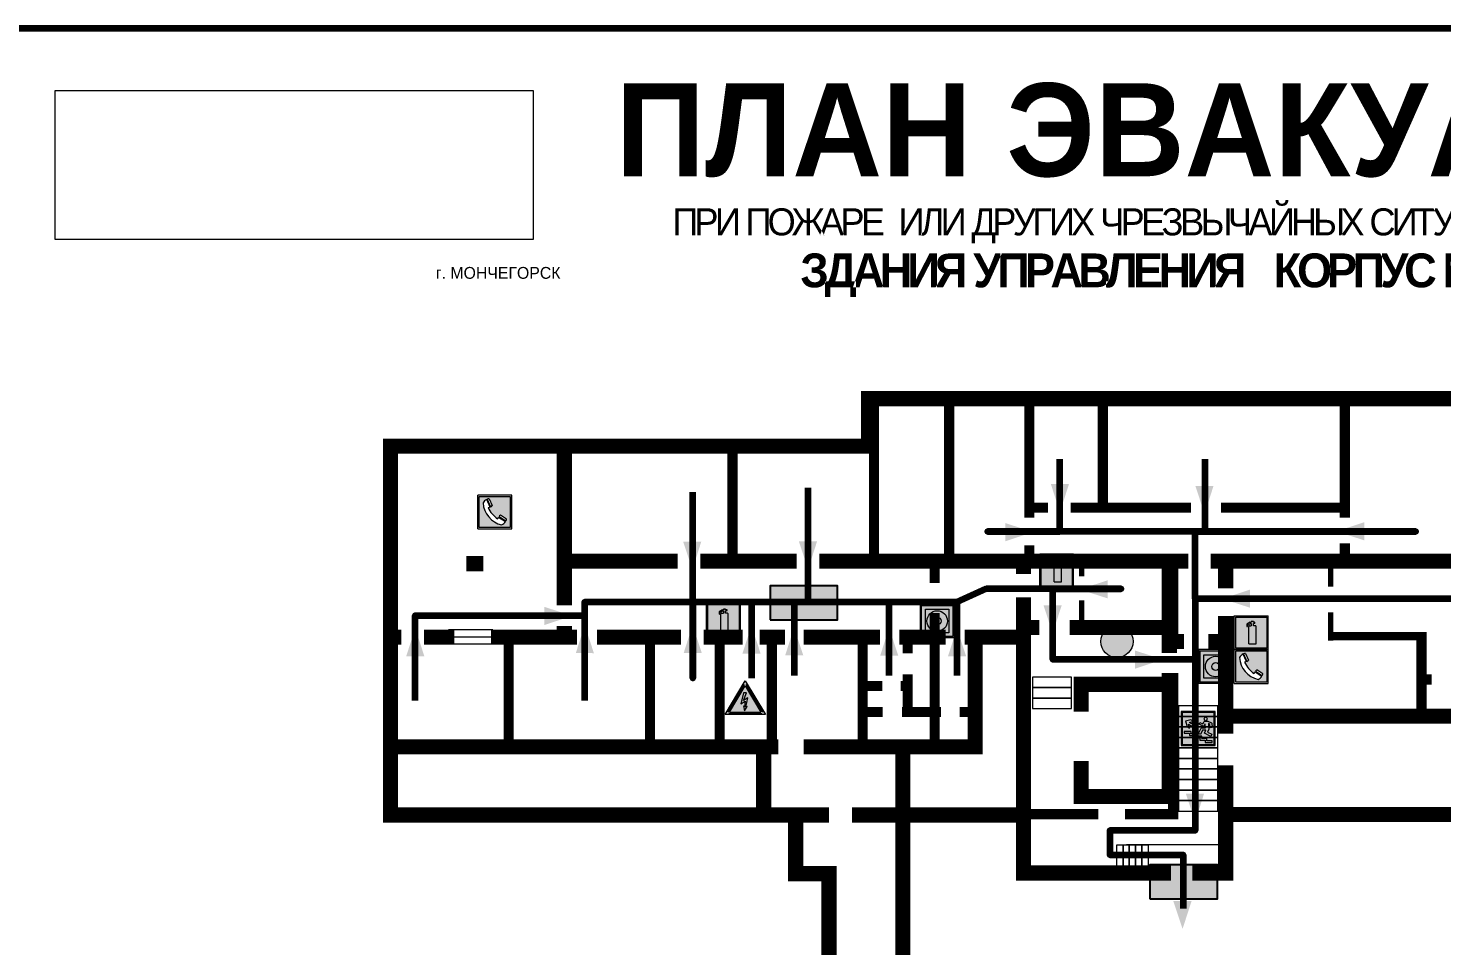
# Model space of a CAD drawing. Header units: millimetres. Extents: x 13810 to 67229, y 12374 to 21950.
# Drawn here: x 20978 to 21312.5, y 20446.6 to 20663.5 of the extents above; entities that cross this region are included whole.
import ezdxf

# ---------------------------------------------------------------- set-up
doc = ezdxf.new("R2010")
doc.units = ezdxf.units.MM
doc.layers.add('План_Штампы', color=7, linetype='Continuous')
doc.styles.add('обычный', font='arial.ttf')
picture_1 = doc.add_image_def('image1.jpg', size_in_pixel=(337, 105))

# ---------------------------------------------------------------- blocks, each defined once
blk = doc.blocks.new('A$C54414219')
at = {"true_color": 0xffffff}
h = blk.add_hatch(color=7, dxfattribs=at)
h.paths.add_polyline_path([(2.39, -9.45), (2.39, -18.3), (11.23, -18.3), (11.23, -9.45)], flags=0)
h.paths.add_polyline_path([(10.71, -13.87, -1), (2.92, -13.87, -1)], flags=0)
h.paths.add_polyline_path([(8.3, -13.87, -1), (5.33, -13.87, -1)], flags=0)
h.paths.add_polyline_path([(0.41, -7.47), (0.41, -20.27), (13.21, -20.27), (13.21, -7.47)])
h.paths.add_polyline_path([(0.92, -19.77), (12.71, -19.77), (12.71, -7.98), (0.92, -7.98)], flags=16)
h.paths.add_polyline_path([(11.23, -9.45), (11.23, -18.3), (2.39, -18.3), (2.39, -9.45)], flags=0)
at = {"lineweight": 5}
h = blk.add_hatch(color=242, dxfattribs=at)
h.paths.add_polyline_path([(12.71, -7.98), (0.92, -7.98), (0.92, -19.77), (12.71, -19.77)])
h.paths.add_polyline_path([(11.23, -18.3), (2.39, -18.3), (2.39, -9.45), (11.23, -9.45)], flags=16)
h.paths.add_polyline_path([(10.71, -13.87, -1), (2.92, -13.87, -1)], flags=0)
h.paths.add_polyline_path([(8.3, -13.87, -1), (5.33, -13.87, -1)], flags=0)
at = {"true_color": 0xffffff}
h = blk.add_hatch(color=7, dxfattribs=at)
h.paths.add_polyline_path([(2.39, -9.45), (2.39, -18.3), (11.23, -18.3), (11.23, -9.45)])
h.paths.add_polyline_path([(10.71, -13.87, -1), (2.92, -13.87, -1)], flags=16)
h.paths.add_polyline_path([(8.3, -13.87, -1), (5.33, -13.87, -1)], flags=0)
at = {"lineweight": 5}
h = blk.add_hatch(color=242, dxfattribs=at)
h.paths.add_polyline_path([(2.92, -13.87, 1), (10.71, -13.87, 1)])
h.paths.add_polyline_path([(8.3, -13.87, -1), (5.33, -13.87, -1)], flags=16)
at = {"color": 242, "lineweight": 5}
for p, q in [((0.41, -20.27), (0.41, -7.47)), ((0.41, -7.47), (13.21, -7.47)), ((0.41, -7.47), (13.21, -7.47)), ((13.21, -20.27), (13.21, -7.47)), ((0.41, -20.27), (13.21, -20.27))]:
    blk.add_line(p, q, dxfattribs=at)
for points in [[(0.92, -7.98), (12.71, -7.98), (12.71, -19.77), (0.92, -19.77)], [(2.39, -9.45), (11.23, -9.45), (11.23, -18.3), (2.39, -18.3)]]:
    blk.add_lwpolyline(points, close=True, dxfattribs=at)
for radius in [3.89, 1.49]:
    blk.add_circle((6.81, -13.87), radius, dxfattribs=at)
blk = doc.blocks.new('A$C7B8C2D5B')
at = {"lineweight": 0}
h = blk.add_hatch(color=5, dxfattribs=at)
h.dxf.hatch_style = 1
h.paths.add_polyline_path([(1.4, -3.02, 1), (-2.11, -3.02, 1)])
at = {"color": 5, "lineweight": 0}
blk.add_circle((-0.36, -3.02), 1.75, dxfattribs=at)
blk = doc.blocks.new('A$C3E6D3DDE')
at = {"lineweight": 5}
h = blk.add_hatch(color=40, dxfattribs=at)
h.paths.add_polyline_path([(24.1, 1.45), (16.46, -11.35), (31.74, -11.35)])
h.paths.add_polyline_path([(24.09, -0.46), (30.03, -10.41), (18.14, -10.41)], flags=16)
h.paths.add_polyline_path([(24.54, -3.08), (23.41, -6.02), (25.13, -5.01), (24.33, -8.5), (24.82, -8.27), (23.79, -9.86), (23.4, -8.04), (23.8, -8.43), (24.04, -6.29), (22.39, -7.25), (23.44, -3.08)], flags=0)
h = blk.add_hatch(color=256, dxfattribs=at)
h.paths.add_polyline_path([(24.37, 0.03, 0.567511), (23.82, 0.03), (17.59, -10.4, 0.582454), (17.86, -10.88), (30.32, -10.88, 0.582149), (30.6, -10.4)])
h.paths.add_polyline_path([(24.09, -0.46), (18.14, -10.41), (30.03, -10.41)], flags=16)
h.paths.add_polyline_path([(24.54, -3.08), (23.41, -6.02), (25.13, -5.01), (24.33, -8.5), (24.82, -8.27), (23.79, -9.86), (23.4, -8.04), (23.8, -8.43), (24.04, -6.29), (22.39, -7.25), (23.44, -3.08)], flags=0)
h = blk.add_hatch(color=40, dxfattribs=at)
h.paths.add_polyline_path([(24.09, -0.46), (18.14, -10.41), (30.03, -10.41)])
h.paths.add_polyline_path([(24.82, -8.27), (23.79, -9.86), (23.4, -8.04), (23.8, -8.43), (24.04, -6.29), (22.39, -7.25), (23.44, -3.08), (24.54, -3.08), (23.41, -6.02), (25.13, -5.01), (24.33, -8.5)], flags=16)
at = {"color": 40, "lineweight": 5}
for p, q in [((16.46, -11.35), (24.1, 1.45)), ((24.1, 1.45), (31.74, -11.35))]:
    blk.add_line(p, q, dxfattribs=at)
at = {"lineweight": 5}
for p, q in [((17.59, -10.4), (23.82, 0.03)), ((24.37, 0.03), (30.6, -10.4)), ((18.14, -10.41), (24.09, -0.46)), ((23.44, -3.08), (22.39, -7.25)), ((23.41, -6.02), (24.54, -3.08)), ((25.13, -5.01), (23.41, -6.02)), ((24.54, -3.08), (23.44, -3.08)), ((24.09, -0.46), (30.03, -10.41)), ((24.33, -8.5), (25.13, -5.01)), ((18.14, -10.41), (30.03, -10.41)), ((22.39, -7.25), (24.04, -6.29)), ((23.8, -8.43), (23.4, -8.04)), ((23.4, -8.04), (23.79, -9.86)), ((23.79, -9.86), (24.82, -8.27)), ((24.04, -6.29), (23.8, -8.43)), ((24.82, -8.27), (24.33, -8.5)), ((17.86, -10.88), (30.32, -10.88))]:
    blk.add_line(p, q, dxfattribs=at)
at = {"color": 50, "lineweight": 5}
blk.add_line((31.74, -11.35), (16.46, -11.35), dxfattribs=at)
blk = doc.blocks.new('A$C456E1F9C')
at = {"lineweight": 5}
h = blk.add_hatch(color=242, dxfattribs=at)
h.paths.add_polyline_path([(0.51, -1.47), (0.51, -13.26), (12.29, -13.26), (12.29, -1.47)])
h.paths.add_polyline_path([(5.42, -4.95, -0.254479), (4.78, -5.4), (3.52, -2.53, -0.209735), (4.23, -2.4)], flags=16)
h.paths.add_polyline_path([(8.53, -8.6), (10.87, -10.17), (10.54, -10.76), (8.03, -9.13, -0.192251)], flags=16)
h.paths.add_polyline_path([(4.61, -5.49, 0.005518), (3.87, -5.72, 0.128647), (7.49, -10.01, 0.00809), (7.83, -9.33), (10.47, -10.97, -0.16736), (8.99, -12.25, -0.327862), (1.95, -3.95, -0.166952), (3.36, -2.62)], flags=16)
at = {"color": 242, "lineweight": 5}
for p, q in [((0, -13.77), (0, -0.97)), ((12.8, -0.97), (0, -0.97)), ((4.61, -5.49), (3.36, -2.62)), ((3.52, -2.53), (4.78, -5.4)), ((4.23, -2.4), (5.42, -4.95)), ((12.8, -13.77), (12.8, -0.97)), ((7.83, -9.33), (10.47, -10.97)), ((8.03, -9.13), (10.54, -10.76)), ((10.81, -10.12), (8.53, -8.6)), ((10.54, -10.76), (10.8, -10.3)), ((10.8, -10.3), (10.81, -10.12)), ((0, -13.77), (12.8, -13.77))]:
    blk.add_line(p, q, dxfattribs=at)
blk.add_lwpolyline([(0.51, -1.47), (12.29, -1.47), (12.29, -13.26), (0.51, -13.26)], close=True, dxfattribs=at)
for centre, radius, start, end in [((4.59, -5.34), 2.99, 114.2845, 152.1974), ((11.12, -3.31), 9.19, 183.9915, 256.6009), ((4.02, -3.27), 0.891, 76.3284, 123.7092), ((4.68, -4.59), 0.824, 276.9621, 334.0723), ((14.98, -39.1), 35.17, 107.1487, 108.4135), ((13.86, -0.94), 11.08, 205.5536, 234.8762), ((-13.31, 0.8), 23.44, 332.5487, 334.4027), ((8.94, -9.5), 0.989, 114.4092, 157.9388), ((7.87, -9.46), 3, 291.9291, 329.9329)]:
    blk.add_arc(centre, radius, start, end, dxfattribs=at)
blk = doc.blocks.new('A$C32E8229D')
at = {"true_color": 0xffffff}
blk.add_hatch(color=7, dxfattribs=at).paths.add_polyline_path([(0, 0), (0, -8), (16, -8), (16, 0)])
h = blk.add_hatch(color=126)
h.paths.add_polyline_path([(0.2, -0.2), (15.8, -0.2), (15.8, -7.8), (0.2, -7.8)])
h.paths.add_polyline_path([(13.49, -2.05), (12.08, -2.05), (11.37, -2.63, 0.162397), (11.29, -2.84), (11.29, -3.63), (10.35, -3.63), (10.35, -4.05), (11.68, -4.05), (11.68, -3.48), (12.26, -4.28), (11.29, -5.1), (11.29, -6.78), (11.85, -6.78), (11.85, -5.44), (12.8, -4.64), (12.8, -5.94), (14.46, -5.94), (14.46, -5.39), (13.45, -5.39), (13.45, -3.97), (12.46, -2.59), (13.15, -2.59), (13.69, -3.34), (14.18, -3)], flags=16)
h.paths.add_polyline_path([(10.74, -1.82, 1), (11.8, -1.82, 1)], flags=16)
h.paths.add_polyline_path([(9.39, -3.59), (5.99, -3.59), (6.56, -3.03), (5.91, -3.03), (5.1, -3.83), (5.91, -4.64), (6.56, -4.64), (5.99, -4.09), (9.39, -4.09)], flags=16)
h.paths.add_polyline_path([(4.29, -1.08), (1.72, -1.08), (1.72, -6.6), (4.29, -6.6)], flags=16)
at = {"color": 126}
blk.add_lwpolyline([(16, -8), (0, -8), (0, 0), (16, 0)], close=True, dxfattribs=at)
blk = doc.blocks.new('A$C3AD82952')
at = {"true_color": 0xf5f5ff}
h = blk.add_hatch(color=7, dxfattribs=at)
h.dxf.hatch_style = 1
h.paths.add_polyline_path([(8.21, 8.73, 0.414214), (7.89, 9.05), (7.22, 9.05), (7.22, 9.92), (7.59, 9.92, 1), (7.57, 10.36), (7.22, 10.36), (7.22, 10.6), (6.43, 10.6), (6.43, 10.36), (6.01, 10.36), (4.74, 9.59), (4.74, 8.69), (4.98, 8.73), (4.98, 9.26), (6.12, 9.91), (6.43, 9.91), (6.43, 9.05), (5.76, 9.05, 0.414214), (5.44, 8.73), (5.44, 2.2), (8.21, 2.2)], flags=0)
h.paths.add_polyline_path([(12.8, 12.8), (0, 12.8), (0, 0), (12.8, 0)])
h.paths.add_polyline_path([(0.51, 12.29), (12.29, 12.29), (12.29, 0.51), (0.51, 0.51)], flags=16)
h.paths.add_polyline_path([(4.74, 9.59), (6.01, 10.36), (6.43, 10.36), (6.43, 10.6), (7.22, 10.6), (7.22, 10.36), (7.59, 10.36, -0.94586), (7.59, 9.92), (7.22, 9.92), (7.22, 9.05), (7.89, 9.05, -0.414214), (8.21, 8.73), (8.21, 2.2), (5.44, 2.2), (5.44, 8.73, -0.414214), (5.76, 9.05), (6.43, 9.05), (6.43, 9.91), (6.12, 9.91), (4.98, 9.26), (4.98, 8.73), (4.74, 8.69)], flags=0)
h = blk.add_hatch(color=242)
h.dxf.hatch_style = 1
h.paths.add_polyline_path([(12.29, 12.29), (0.51, 12.29), (0.51, 0.51), (12.29, 0.51)])
h.paths.add_polyline_path([(4.74, 8.69), (4.74, 9.59), (6.01, 10.36), (6.43, 10.36), (6.43, 10.6), (7.22, 10.6), (7.22, 10.36), (7.59, 10.36, -0.94586), (7.59, 9.92), (7.22, 9.92), (7.22, 9.05), (7.89, 9.05, -0.414214), (8.21, 8.73), (8.21, 2.2), (5.44, 2.2), (5.44, 8.73, -0.414214), (5.76, 9.05), (6.43, 9.05), (6.43, 9.91), (6.12, 9.91), (4.98, 9.26), (4.98, 8.73)], flags=16)
h = blk.add_hatch(color=7, dxfattribs=at)
h.dxf.hatch_style = 1
h.paths.add_polyline_path([(8.21, 8.73, 0.414214), (7.89, 9.05), (7.22, 9.05), (7.22, 9.92), (7.59, 9.92, 1), (7.57, 10.36), (7.22, 10.36), (7.22, 10.6), (6.43, 10.6), (6.43, 10.36), (6.01, 10.36), (4.74, 9.59), (4.74, 8.69), (4.98, 8.73), (4.98, 9.26), (6.12, 9.91), (6.43, 9.91), (6.43, 9.05), (5.76, 9.05, 0.414214), (5.44, 8.73), (5.44, 2.2), (8.21, 2.2)])
at = {"color": 242, "lineweight": 5}
for p, q in [((0, 0), (0, 12.8)), ((0, 12.8), (12.8, 12.8)), ((12.8, 0), (12.8, 12.8)), ((6.01, 10.36), (4.74, 9.59)), ((4.74, 9.59), (4.74, 8.69)), ((4.74, 8.69), (4.98, 8.73)), ((4.98, 9.26), (6.12, 9.91)), ((4.98, 8.73), (4.98, 9.26)), ((5.44, 2.2), (5.44, 8.73)), ((5.76, 9.05), (6.43, 9.05)), ((6.01, 10.36), (6.43, 10.36)), ((6.12, 9.91), (6.43, 9.91)), ((7.22, 10.6), (6.43, 10.6)), ((6.43, 10.6), (6.43, 10.36)), ((6.43, 9.91), (6.43, 9.05)), ((7.22, 10.36), (7.22, 10.6)), ((7.59, 10.36), (7.22, 10.36)), ((7.22, 9.05), (7.22, 9.92)), ((7.59, 9.92), (7.22, 9.92)), ((7.89, 9.05), (7.22, 9.05)), ((8.21, 2.2), (8.21, 8.73)), ((0, 0), (12.8, 0)), ((5.44, 2.2), (8.21, 2.2))]:
    blk.add_line(p, q, dxfattribs=at)
blk.add_lwpolyline([(0.51, 12.29), (12.29, 12.29), (12.29, 0.51), (0.51, 0.51)], close=True, dxfattribs=at)
for centre, radius, start, end in [((5.76, 8.73), 0.32, 90, 180), ((7.58, 10.14), 0.223, 273.1875, 86.8125), ((7.89, 8.73), 0.32, 0, 90)]:
    blk.add_arc(centre, radius, start, end, dxfattribs=at)
blk = doc.blocks.new('вверх')
at = {"lineweight": 0, "true_color": 0xffffff}
h = blk.add_hatch(color=7, dxfattribs=at)
h.dxf.hatch_style = 1
h.paths.add_polyline_path([(40999.03, -4475.37), (41000.53, -4474.51), (40999.62, -4474.22), (41000.2, -4473.88), (41001.48, -4474.22), (41001.13, -4475.49), (41000.55, -4475.82), (41000.76, -4474.91), (40999.27, -4475.77)], flags=0)
h.paths.add_polyline_path([(40998.09, -4474.5), (40998.28, -4474.89), (40997.14, -4475.43), (40996.89, -4474.92), (40996.87, -4474.87), (40996.8, -4475.75), (40997.81, -4475.85), (40998.41, -4477.11), (40997.94, -4477.33), (40997.47, -4476.34), (40996.66, -4476.28), (40997.03, -4477.06), (40995.52, -4477.78), (40995.29, -4477.28), (40996.32, -4476.79), (40996, -4476.11), (40996.09, -4474.77), (40995.72, -4474.94), (40995.64, -4475.77), (40995.2, -4475.72), (40995.3, -4474.63), (40995.33, -4474.61), (40996.23, -4474.19), (40997.09, -4474.25), (40997.37, -4474.84)], flags=0)
h.paths.add_polyline_path([(40997.14, -4473.68, -1), (40996.29, -4473.68, -1)], flags=0)
h.paths.add_polyline_path([(41000.58, -4477.58), (41000.58, -4477.03), (41001.81, -4477.03), (41001.81, -4476.6), (41000.15, -4476.6), (41000.15, -4477.16), (40998.9, -4477.16), (40998.9, -4477.72), (40997.65, -4477.72), (40997.65, -4478.27), (40996.41, -4478.27), (40996.41, -4478.82), (40995.17, -4478.82), (40995.17, -4479.25), (40995.41, -4479.25), (40996.84, -4479.25), (40996.84, -4478.69), (40998.09, -4478.69), (40998.09, -4478.13), (40999.32, -4478.13), (40999.32, -4477.58)], flags=0)
h.paths.add_polyline_path([(41002.49, -4471.94), (40994.49, -4471.94), (40994.49, -4479.94), (41002.49, -4479.94)])
h.paths.add_polyline_path([(41002.28, -4479.72), (40994.69, -4479.72), (40994.69, -4472.14), (41002.28, -4472.14)], flags=16)
h.paths.add_polyline_path([(41001.81, -4476.6), (41001.81, -4477.03), (41000.58, -4477.03), (41000.58, -4477.58), (40999.32, -4477.58), (40999.32, -4478.13), (40998.09, -4478.13), (40998.09, -4478.69), (40996.84, -4478.69), (40996.84, -4479.25), (40995.17, -4479.25), (40995.17, -4478.82), (40996.41, -4478.82), (40996.41, -4478.27), (40997.65, -4478.27), (40997.65, -4477.72), (40998.9, -4477.72), (40998.9, -4477.16), (41000.15, -4477.16), (41000.15, -4476.6)], flags=0)
at = {"lineweight": 0}
h = blk.add_hatch(color=126, dxfattribs=at)
h.dxf.hatch_style = 1
h.paths.add_polyline_path([(40994.69, -4479.72), (41002.28, -4479.72), (41002.28, -4472.14), (40994.69, -4472.14)])
h.paths.add_polyline_path([(40999.03, -4475.37), (41000.53, -4474.51), (40999.62, -4474.22), (41000.2, -4473.88), (41001.48, -4474.22), (41001.13, -4475.49), (41000.55, -4475.82), (41000.76, -4474.91), (40999.27, -4475.77)], flags=16)
h.paths.add_polyline_path([(40997.09, -4474.25), (40997.37, -4474.84), (40998.09, -4474.5), (40998.28, -4474.89), (40997.14, -4475.43), (40996.89, -4474.92), (40996.87, -4474.87), (40996.8, -4475.75), (40997.81, -4475.85), (40998.41, -4477.11), (40997.94, -4477.33), (40997.47, -4476.34), (40996.66, -4476.28), (40997.03, -4477.06), (40995.52, -4477.78), (40995.29, -4477.28), (40996.32, -4476.79), (40996, -4476.11), (40996.09, -4474.77), (40995.72, -4474.94), (40995.64, -4475.77), (40995.2, -4475.72), (40995.3, -4474.63), (40995.33, -4474.61), (40996.23, -4474.19)], flags=16)
h.paths.add_polyline_path([(40996.29, -4473.68, -1), (40997.14, -4473.68, -1)], flags=16)
h.paths.add_polyline_path([(40997.65, -4477.72), (40998.9, -4477.72), (40998.9, -4477.16), (41000.15, -4477.16), (41000.15, -4476.6), (41001.81, -4476.6), (41001.81, -4477.03), (41000.58, -4477.03), (41000.58, -4477.58), (40999.32, -4477.58), (40999.32, -4478.13), (40998.09, -4478.13), (40998.09, -4478.69), (40996.84, -4478.69), (40996.84, -4479.25), (40995.17, -4479.25), (40995.17, -4478.82), (40996.41, -4478.82), (40996.41, -4478.27), (40997.65, -4478.27)], flags=16)
at = {"lineweight": 0, "true_color": 0xffffff}
h = blk.add_hatch(color=7, dxfattribs=at)
h.dxf.hatch_style = 1
h.paths.add_polyline_path([(40997.14, -4473.68, 1), (40996.29, -4473.68, 1)])
h.paths.add_polyline_path([(40998.28, -4474.89), (40998.09, -4474.5), (40997.37, -4474.84), (40997.09, -4474.25), (40996.23, -4474.19), (40995.33, -4474.61), (40995.3, -4474.63), (40995.2, -4475.72), (40995.64, -4475.77), (40995.72, -4474.94), (40996.09, -4474.77), (40996, -4476.11), (40996.32, -4476.79), (40995.29, -4477.28), (40995.52, -4477.78), (40997.03, -4477.06), (40996.66, -4476.28), (40997.47, -4476.34), (40997.94, -4477.33), (40998.41, -4477.11), (40997.81, -4475.85), (40996.8, -4475.75), (40996.87, -4474.87), (40996.89, -4474.92), (40997.14, -4475.43)])
h.paths.add_polyline_path([(40998.09, -4478.13), (40999.32, -4478.13), (40999.32, -4477.58), (41000.58, -4477.58), (41000.58, -4477.03), (41001.81, -4477.03), (41001.81, -4476.6), (41000.15, -4476.6), (41000.15, -4477.16), (40998.9, -4477.16), (40998.9, -4477.72), (40997.65, -4477.72), (40997.65, -4478.27), (40996.41, -4478.27), (40996.41, -4478.82), (40995.17, -4478.82), (40995.17, -4479.25), (40995.41, -4479.25), (40996.84, -4479.25), (40996.84, -4478.69), (40998.09, -4478.69)])
h.paths.add_polyline_path([(40999.03, -4475.37), (40999.27, -4475.77), (41000.76, -4474.91), (41000.55, -4475.82), (41001.13, -4475.49), (41001.48, -4474.22), (41000.2, -4473.88), (40999.62, -4474.22), (41000.53, -4474.51)])
at = {"color": 126, "lineweight": 0}
for points in [[(40994.49, -4471.94), (41002.49, -4471.94), (41002.49, -4479.94), (40994.49, -4479.94)], [(40994.69, -4472.14), (41002.28, -4472.14), (41002.28, -4479.72), (40994.69, -4479.72)]]:
    blk.add_lwpolyline(points, close=True, dxfattribs=at)
for points in [[(40996.89, -4474.92), (40997.14, -4475.43), (40998.28, -4474.89), (40998.09, -4474.5), (40997.37, -4474.84), (40997.09, -4474.25), (40996.23, -4474.19), (40995.33, -4474.61), (40995.3, -4474.63), (40995.2, -4475.72), (40995.64, -4475.77), (40995.72, -4474.94), (40996.09, -4474.77), (40996, -4476.11), (40996.32, -4476.79), (40995.29, -4477.28), (40995.52, -4477.78), (40997.03, -4477.06), (40996.66, -4476.28), (40997.47, -4476.34), (40997.94, -4477.33), (40998.41, -4477.11), (40997.81, -4475.85), (40996.8, -4475.75), (40996.87, -4474.87), (40996.89, -4474.92)], [(41001.48, -4474.22), (41001.13, -4475.49), (41000.55, -4475.82), (41000.76, -4474.91), (40999.27, -4475.77), (40999.03, -4475.37), (41000.53, -4474.51), (40999.62, -4474.22), (41000.2, -4473.88), (41001.48, -4474.22)], [(40995.41, -4479.25), (40995.17, -4479.25), (40995.17, -4478.82), (40996.41, -4478.82), (40996.41, -4478.27), (40997.65, -4478.27), (40997.65, -4477.72), (40998.9, -4477.72), (40998.9, -4477.16), (41000.15, -4477.16), (41000.15, -4476.6), (41001.81, -4476.6), (41001.81, -4477.03), (41000.58, -4477.03), (41000.58, -4477.58), (40999.32, -4477.58), (40999.32, -4478.13), (40998.09, -4478.13), (40998.09, -4478.69), (40996.84, -4478.69), (40996.84, -4479.25), (40995.17, -4479.25)]]:
    blk.add_lwpolyline(points, dxfattribs=at)
blk.add_circle((40996.71, -4473.68), 0.426, dxfattribs=at)
blk = doc.blocks.new('A$C7B4425F7')
at = {"true_color": 0xffffff}
blk.add_hatch(color=7, dxfattribs=at).paths.add_polyline_path([(0, 0), (-16, 0), (-16, -8), (0, -8)])
h = blk.add_hatch(color=126)
h.paths.add_polyline_path([(-0.2, -0.2), (-15.8, -0.2), (-15.8, -7.8), (-0.2, -7.8)])
h.paths.add_polyline_path([(-11.76, -2.03), (-11.76, -3.66), (-11.17, -3.66, -0.568275), (-11.17, -6.18), (-12.58, -6.18), (-12.58, -2.03)], flags=16)
h.paths.add_polyline_path([(-13.33, -4.12, -0.495768), (-13.59, -6.18), (-15.03, -6.18), (-15.03, -2.03), (-13.59, -2.03, -0.487973)], flags=16)
h.paths.add_polyline_path([(-10.25, -2.03), (-9.48, -2.03), (-9.48, -6.18), (-10.25, -6.18)], flags=16)
h.paths.add_polyline_path([(-13.84, -3.69), (-14.24, -3.69), (-14.24, -3.03), (-13.9, -3.03, -0.692621)], flags=0)
h.paths.add_polyline_path([(-9.15, -2.03), (-8.4, -2.03), (-8.04, -3.07), (-7.68, -2.03), (-6.93, -2.03), (-7.64, -4.1), (-6.93, -6.18), (-7.68, -6.18), (-8.04, -5.14), (-8.4, -6.18), (-9.15, -6.18), (-8.44, -4.1)], flags=16)
h.paths.add_polyline_path([(-11.76, -4.46), (-11.42, -4.46, -0.692621), (-11.36, -5.12), (-11.76, -5.12)], flags=0)
h.paths.add_polyline_path([(-13.9, -5.2), (-14.24, -5.2), (-14.24, -4.55), (-13.84, -4.55, -0.708038)], flags=0)
edge = h.paths.add_edge_path(flags=16)
edge.add_ellipse((-5.51, -4.08), major_axis=(0, 2.05), ratio=0.586184, start_angle=0, end_angle=360)
edge = h.paths.add_edge_path(flags=0)
edge.add_ellipse((-5.51, -4.08), major_axis=(0, 1.14), ratio=0.454828, start_angle=0, end_angle=360)
h.paths.add_polyline_path([(-4.13, -4.96, 0.377264), (-3.48, -4.52, 0.0555), (-3.16, -2.03), (-1.66, -2.03), (-1.66, -4.96), (-0.96, -4.96), (-0.96, -7.01), (-1.75, -7.01), (-1.75, -6.18), (-3.3, -6.18), (-3.3, -7.02), (-4.13, -7.02)], flags=16)
h.paths.add_polyline_path([(-2.73, -2.91), (-2.28, -2.91), (-2.28, -4.96), (-3.05, -4.96, 0.079136)], flags=0)
at = {"color": 126}
blk.add_lwpolyline([(-16, -8), (0, -8), (0, 0), (-16, 0)], close=True, dxfattribs=at)

msp = doc.modelspace()

# ---------------------------------------------------------------- linework, layer by layer
at = {"color": 2, "lineweight": 100}
msp.add_lwpolyline([(20959.05, 20663.54), (21559.05, 20663.54), (21559.05, 20268.54), (20959.05, 20268.54)], close=True, dxfattribs=at)
at = {"lineweight": 0}
for points, const_width in [([(21248.42, 20463.81), (21213.5, 20463.81), (21213.5, 20477.51), (21184.94, 20477.51), (21184.94, 20391.41), (21167.5, 20391.41), (21167.5, 20463.65), (21159.58, 20463.65), (21159.58, 20477.51), (21063.74, 20477.51), (21063.74, 20564.72), (21176.87, 20564.72), (21176.87, 20575.98), (21374.33, 20575.98), (21374.33, 20560.41), (21460.97, 20560.41), (21460.97, 20537.8), (21478.59, 20537.8), (21478.59, 20518.87), (21498.83, 20518.87), (21498.83, 20497.79)], 3.6), ([(21178.11, 20574.39), (21178.11, 20537.22)], 2.4), ([(21195.91, 20537.52), (21195.91, 20575.97)], 2.4), ([(21214.87, 20550.18), (21214.87, 20575.88)], 2.4), ([(21232.28, 20550.18), (21232.28, 20575.88)], 2.4), ([(21289.53, 20547.8), (21289.53, 20576.13), (21289.53, 20550.18), (21260.26, 20550.18)], 2.4), ([(21131.67, 20537.53), (21104.84, 20537.53), (21104.84, 20527.08), (21104.84, 20564.72)], 3.6), ([(21144.66, 20538.23), (21144.66, 20563.95)], 2.4), ([(21219.29, 20550.18), (21214.87, 20550.18), (21214.87, 20547.82)], 2.4), ([(21253.1, 20550.18), (21224.63, 20550.18)], 2.4), ([(21214.87, 20541.29), (21214.87, 20538.25)], 2.4), ([(21289.53, 20538.44), (21289.53, 20541.78)], 2.4), ([(21085.7, 20536.93), (21081.66, 20536.93)], 3.6), ([(21159.83, 20537.53), (21137.06, 20537.53)], 3.6), ([(21252.47, 20537.53), (21165.22, 20537.53)], 3.6), ([(21192.48, 20532.4), (21192.48, 20538.16)], 2.4), ([(21213.5, 20537.53), (21213.5, 20534.46)], 3.6), ([(21251.45, 20518.52), (21248.02, 20518.52), (21248.02, 20537.53)], 3.6), ([(21379.2, 20537.53), (21257.79, 20537.53)], 3.6), ([(21261.36, 20537.53), (21261.36, 20531.09)], 3.6), ([(21227.27, 20536.48), (21227.27, 20533.91)], 1.2), ([(21248.91, 20536.92), (21248.91, 20518)], 2.4), ([(21286.19, 20531.49), (21286.19, 20537.38)], 1.2), ([(21217.25, 20521.83), (21213.5, 20521.83), (21213.5, 20477.51), (21213.5, 20528.95)], 3.6), ([(21227.27, 20528.26), (21227.27, 20522.71)], 1.2), ([(21192.48, 20525.24), (21192.48, 20501.87), (21193.95, 20501.87)], 2.4), ([(21261.36, 20500.87), (21261.36, 20524.57)], 3.6), ([(21286.19, 20518.74), (21286.19, 20525.41)], 1.2), ([(21104.84, 20519.55), (21104.84, 20522.22)], 3.6), ([(21248.02, 20521.83), (21224.4, 20521.83)], 3.6), ([(21310.06, 20509.53), (21307.66, 20509.53), (21307.66, 20520.42), (21307.66, 20501.04)], 2.4), ([(21063.74, 20519.55), (21066.29, 20519.55)], 3.6), ([(21078.87, 20519.55), (21071.64, 20519.55)], 3.6), ([(21107.89, 20519.55), (21087.5, 20519.55)], 3.6), ([(21091.67, 20494.86), (21091.67, 20519.55)], 2.4), ([(21132.48, 20519.55), (21112.62, 20519.55)], 3.6), ([(21125.13, 20494.32), (21125.13, 20519.01)], 2.4), ([(21147.09, 20519.55), (21137.8, 20519.55)], 3.6), ([(21141.63, 20494.42), (21141.63, 20519.85)], 2.4), ([(21157.04, 20519.55), (21151.07, 20519.55)], 3.6), ([(21153.94, 20494.51), (21153.94, 20518.73)], 2.4), ([(21179.52, 20519.55), (21161.45, 20519.55)], 3.6), ([(21161.46, 20493.63), (21202.08, 20493.63), (21202.08, 20519.55), (21213.5, 20519.55)], 3.6), ([(21175.47, 20494.04), (21175.47, 20519.1)], 2.4), ([(21195.09, 20519.55), (21184.11, 20519.55)], 3.6), ([(21186.1, 20515.7), (21186.1, 20519.62)], 2.4), ([(21202.08, 20519.55), (21199.59, 20519.55)], 3.6), ([(21248.02, 20518.52), (21248.02, 20516.38)], 3.6), ([(21248.02, 20516.38), (21248.02, 20515.81)], 3.6), ([(21261.36, 20518.52), (21257.27, 20518.52)], 3.6), ([(21186.1, 20501.87), (21186.1, 20510.76)], 2.4), ([(21248.02, 20511.05), (21248.02, 20481.88), (21227.14, 20481.88), (21227.14, 20490.25)], 3.6), ([(21248.91, 20511.05), (21248.91, 20477.71), (21237.52, 20477.71)], 2.4), ([(21180.11, 20508.01), (21175.47, 20508.01)], 2.4), ([(21186.1, 20508.01), (21184.44, 20508.01)], 2.4), ([(21227.14, 20501.93), (21227.14, 20508.38), (21248.02, 20508.38)], 3.6), ([(21175.47, 20501.87), (21180.22, 20501.87)], 2.4), ([(21192.48, 20501.87), (21184.79, 20501.87)], 2.4), ([(21192.48, 20501.87), (21192.48, 20494.84)], 2.4), ([(21198.37, 20501.87), (21202.43, 20501.87)], 2.4), ([(21376.31, 20500.87), (21261.36, 20500.87), (21261.36, 20496.77)], 3.6), ([(21063.74, 20493.63), (21155.5, 20493.63)], 3.6), ([(21152, 20493.63), (21152, 20477.51)], 3.6), ([(21184.94, 20477.51), (21184.94, 20493.63)], 3.6), ([(21261.36, 20477.62), (21261.36, 20489.28)], 3.6), ([(21159.58, 20477.51), (21167.51, 20477.51)], 3.6), ([(21184.94, 20477.51), (21172.96, 20477.51)], 3.6), ([(21231.21, 20477.71), (21214.74, 20477.71)], 2.4), ([(21376.84, 20477.62), (21261.36, 20477.62), (21261.36, 20463.81), (21253.47, 20463.81)], 3.6)]:
    msp.add_lwpolyline(points, dxfattribs=dict(at, const_width=const_width))
at = {"color": 126, "lineweight": 100, "true_color": 0x008754}
for points in [[(21254.13, 20528.65), (21254.13, 20544.51), (21306.31, 20544.51), (21204.96, 20544.51), (21222.11, 20544.51), (21222.11, 20561.66)], [(21256.4, 20561.66), (21256.4, 20544.51)], [(21135.23, 20527.8), (21135.23, 20509.89), (21135.23, 20553.85)], [(21162.53, 20527.8), (21162.53, 20554.87)], [(21254.13, 20514.31), (21220.48, 20514.31), (21220.48, 20530.95), (21236.62, 20530.95), (21204.67, 20530.95), (21197.75, 20527.8)], [(21319.62, 20528.65), (21254.13, 20528.65), (21254.13, 20473.85), (21233.93, 20473.85), (21233.93, 20468.1), (21251.27, 20468.1), (21251.27, 20455.42)], [(21197.75, 20527.8), (21109.67, 20527.8), (21109.67, 20504.57)], [(21149.17, 20527.8), (21149.17, 20509.89)], [(21159.28, 20527.8), (21159.28, 20510.47)], [(21181.74, 20510.47), (21181.74, 20527.8)], [(21197.75, 20527.8), (21197.75, 20510.47)], [(21069.57, 20504.57), (21069.57, 20524.69), (21109.67, 20524.69)]]:
    msp.add_lwpolyline(points, dxfattribs=at)
at = {"lineweight": 0}
for points in [[(21192.48, 20520.13), (21192.48, 20525.24)], [(21087.5, 20519.55), (21076.96, 20519.55)], [(21087.97, 20521.28), (21077.43, 20521.28)], [(21088.48, 20517.9), (21077.94, 20517.9)], [(21260.41, 20470.46), (21237.85, 20470.46)]]:
    msp.add_lwpolyline(points, dxfattribs=at)
at = {"lineweight": 100, "const_width": 2}
msp.add_lwpolyline([(21308.87, 20519.77), (21285.62, 20519.77)], dxfattribs=at)
at = {"lineweight": 0}
for points in [[(21224.88, 20510.12), (21215.63, 20510.12), (21215.63, 20507.64), (21224.88, 20507.64)], [(21224.88, 20507.64), (21215.63, 20507.64), (21215.63, 20505.15), (21224.88, 20505.15)], [(21224.88, 20505.15), (21215.63, 20505.15), (21215.63, 20502.67), (21224.88, 20502.67)], [(21259.46, 20503.29), (21250.21, 20503.29), (21250.21, 20500.81), (21259.46, 20500.81)], [(21259.46, 20500.81), (21250.21, 20500.81), (21250.21, 20498.32), (21259.46, 20498.32)], [(21259.46, 20498.32), (21250.21, 20498.32), (21250.21, 20495.83), (21259.46, 20495.83)], [(21259.46, 20495.83), (21250.21, 20495.83), (21250.21, 20493.35), (21259.46, 20493.35)], [(21259.46, 20493.35), (21250.21, 20493.35), (21250.21, 20490.86), (21259.46, 20490.86)], [(21259.46, 20490.86), (21250.21, 20490.86), (21250.21, 20488.38), (21259.46, 20488.38)], [(21259.46, 20488.38), (21250.21, 20488.38), (21250.21, 20485.89), (21259.46, 20485.89)], [(21259.46, 20485.89), (21250.21, 20485.89), (21250.21, 20483.4), (21259.46, 20483.4)], [(21259.46, 20483.4), (21250.21, 20483.4), (21250.21, 20480.92), (21259.46, 20480.92)], [(21259.46, 20480.92), (21250.21, 20480.92), (21250.21, 20478.43), (21259.46, 20478.43)], [(21235.58, 20470.46), (21237.05, 20470.46), (21237.05, 20465.39), (21235.58, 20465.39)], [(21237.05, 20470.46), (21238.53, 20470.46), (21238.53, 20465.39), (21237.05, 20465.39)], [(21238.53, 20470.46), (21240.01, 20470.46), (21240.01, 20465.39), (21238.53, 20465.39)], [(21240.01, 20470.46), (21241.49, 20470.46), (21241.49, 20465.39), (21240.01, 20465.39)], [(21241.49, 20470.46), (21242.97, 20470.46), (21242.97, 20465.39), (21241.49, 20465.39)]]:
    msp.add_lwpolyline(points, close=True, dxfattribs=at)
at = {"layer": 'План_Штампы', "color": 126, "true_color": 0x008754}
for points in [[(21219.97, 20555.76), (21224.26, 20555.75), (21222.14, 20549.17)], [(21254.17, 20555.31), (21258.46, 20555.3), (21256.35, 20548.71)], [(21209.2, 20542.24), (21209.2, 20546.53), (21215.79, 20544.41)], [(21294.14, 20546.75), (21294.14, 20542.45), (21287.55, 20544.57)], [(21132.98, 20542.16), (21137.27, 20542.16), (21135.16, 20535.57)], [(21160.36, 20542.21), (21164.66, 20542.21), (21162.54, 20535.62)], [(21233.42, 20533.01), (21233.42, 20528.72), (21226.83, 20530.84)], [(21267.13, 20530.8), (21267.13, 20526.51), (21260.54, 20528.63)], [(21100.13, 20522.42), (21100.13, 20526.72), (21106.72, 20524.6)], [(21218.24, 20527.08), (21222.53, 20527.07), (21220.41, 20520.49)], [(21071.75, 20515.04), (21067.45, 20515.04), (21069.57, 20521.63)], [(21111.86, 20515.77), (21107.57, 20515.78), (21109.69, 20522.37)], [(21137.39, 20515.78), (21133.09, 20515.78), (21135.21, 20522.37)], [(21151.3, 20515.68), (21147.01, 20515.68), (21149.13, 20522.27)], [(21161.4, 20515.23), (21157.11, 20515.24), (21159.23, 20521.83)], [(21183.88, 20515.16), (21179.59, 20515.16), (21181.71, 20521.75)], [(21199.93, 20515.04), (21195.64, 20515.05), (21197.76, 20521.63)], [(21239.89, 20512.09), (21239.9, 20516.39), (21246.48, 20514.27)], [(21251.93, 20482.53), (21256.22, 20482.52), (21254.11, 20475.93)], [(21248.96, 20457.13), (21253.26, 20457.13), (21251.14, 20450.54)]]:
    msp.add_solid(points, dxfattribs=at)

# ---------------------------------------------------------------- block references
at = {"xscale": 0.625, "yscale": 0.625, "zscale": 0.625}
for name, p in [('A$C456E1F9C', (21084.4, 20553.76)), ('A$C3AD82952', (21217.37, 20531.26)), ('A$C3AD82952', (21138.51, 20519.58)), ('A$C3AD82952', (21263.39, 20516.61)), ('A$C456E1F9C', (21263.39, 20517.21)), ('A$C3E6D3DDE', (21132.61, 20508.33))]:
    msp.add_blockref(name, p, dxfattribs=at)
at = {"rotation": 180}
for name, p, xscale, yscale, zscale in [('A$C54414219', (21197.34, 20514.7), 0.625, 0.625, 0.625), ('A$C7B8C2D5B', (21234.83, 20511.95), 2.177419353276491, 2.177419353276491, 2.177419353276491), ('A$C54414219', (21263.23, 20503.94), 0.625, 0.625, 0.625)]:
    msp.add_blockref(name, p, dxfattribs=dict(at, xscale=xscale, yscale=yscale, zscale=zscale))
at = {"xscale": -1}
msp.add_blockref('вверх', (62253.33, 24973.88), dxfattribs=at)
at = {"layer": 'План_Штампы', "color": 126, "true_color": 0x008754, "xscale": -1}
msp.add_blockref('A$C32E8229D', (21169.53, 20531.66), dxfattribs=at)
at = {"layer": 'План_Штампы'}
msp.add_blockref('A$C7B4425F7', (21259.43, 20465.69), dxfattribs=at)

# ---------------------------------------------------------------- texts
at = {"lineweight": 0, "style": 'обычный'}
for s, insert, char_height, width, attachment_point in [('{\\fProxima Nova Rg|b1|i0|c204|p2;ПЛАН ЭВАКУАЦИИ}', (21117.01, 20650.54), 22, 493.8901, 1), ('\\pi-8.4,l8.4,t8.4;{\\fProxima Nova Rg|b0|i0|c204|p2;г. МОНЧЕГОРСК\\H1.1997x; }', (21089.2, 20605.68), 2.8, 126.6484, 5)]:
    msp.add_mtext(s, dxfattribs=dict(at, insert=insert, char_height=char_height, width=width, attachment_point=attachment_point))
at = {"color": 0, "lineweight": 0, "insert": (21267.87, 20621.14), "char_height": 8, "width": 449.2158, "attachment_point": 5, "style": 'обычный'}
msp.add_mtext('{\\fArial Black|b1|i0|c204|p34;\\H2x;\\T0.85;  \\fArial Narrow|b0|i0|c204|p34;\\H0.8x;\\W0.9;\\P\\fProxima Nova Rg|b0|i0|c204|p2;\\H0.5x;\\W1;\\C256;ПРИ ПОЖАРЕ  ИЛИ ДРУГИХ ЧРЕЗВЫЧАЙНЫХ СИТУАЦИЯХ  ИЗ ПОМЕЩЕНИЙ \\fProxima Nova Rg|b1|i0|c204|p2;\\H1.25x;\\PЗДАНИЯ УПРАВЛЕНИЯ   КОРПУС №1   ПОДВАЛ}', dxfattribs=at)

# ---------------------------------------------------------------- pictures from other files: only their frames are drawn
at = {"color": 7, "lineweight": 0, "true_color": 0xf5f5ff}
image = msp.add_image(picture_1, insert=(20984.41, 20613.57), size_in_units=(113.11, 35.24), dxfattribs=at)
image.dxf.flags = 7

doc.saveas('drawing.dxf')
